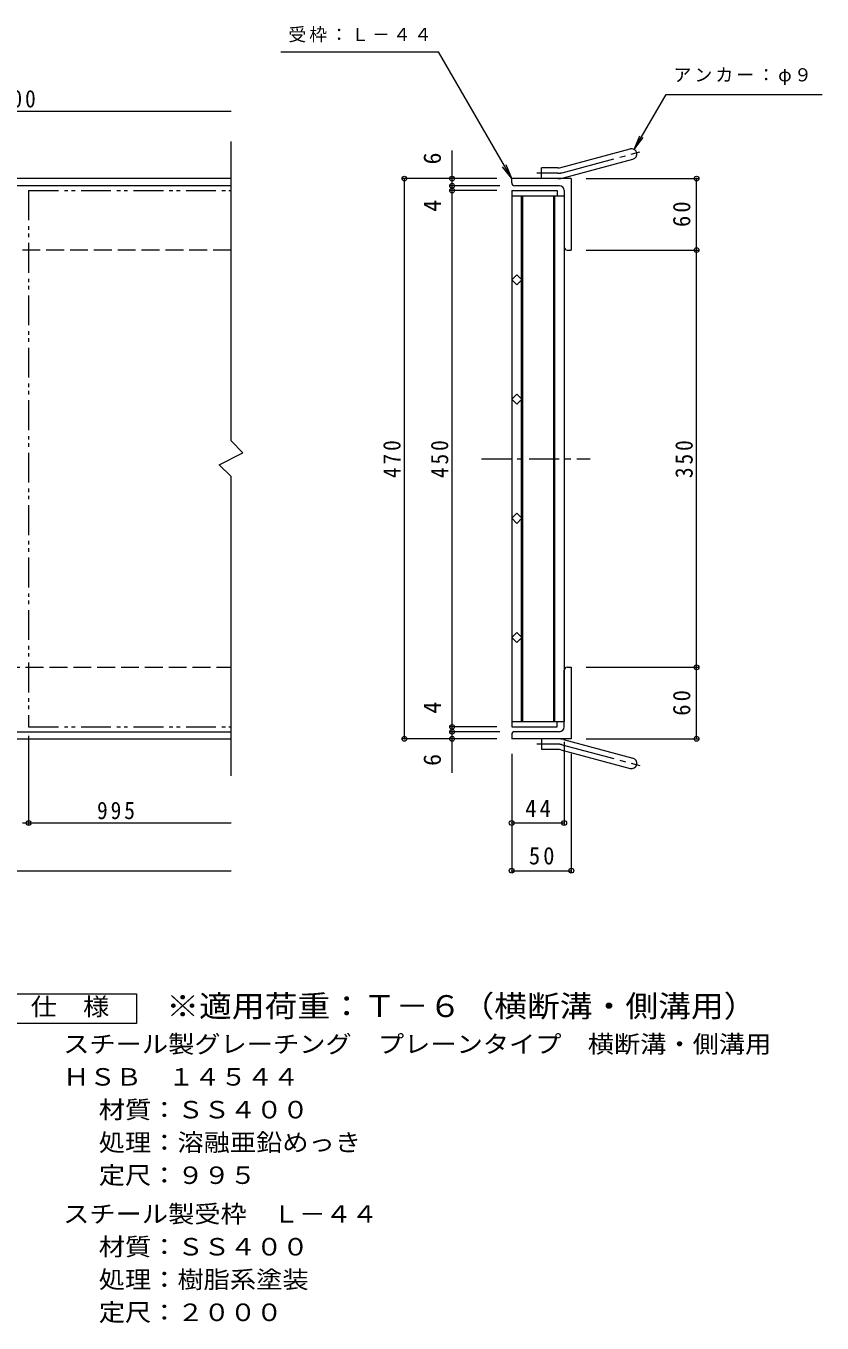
# Model space of a CAD drawing. Units: millimetres, scale not verified. Extents: x -853 to 860, y -687 to 587.
# Drawn here: x 193 to 860, y -557 to 532 of the extents above; entities that cross this region are included whole.
import ezdxf
from ezdxf.enums import TextEntityAlignment as Align

# ---------------------------------------------------------------- set-up
doc = ezdxf.new("R2010")
doc.units = ezdxf.units.MM
doc.header["$LTSCALE"] = 5
doc.header["$PDMODE"] = 32
doc.header["$PDSIZE"] = 4
for name, pattern in [('CHAIN1', [8, 5, -1, 1, -1]), ('CHAIN2', [12, 9, -1, 1, -1]), ('DASHED3', [4, 3, -1]), ('DOUBLE_CHAIN1', [8.8, 5, -1, 0.6, -0.6, 0.6, -1])]:
    doc.linetypes.add(name, pattern=pattern)
for name, color, linetype, lineweight in [('A-1_ピット', 2, 'Continuous', 9), ('A-2_蓋', 3, 'Continuous', 9), ('A-4_寸法', 7, 'Continuous', 9), ('F-4_F-4ﾚｲﾔ', 2, 'Continuous', 9)]:
    doc.layers.add(name, color=color, linetype=linetype, lineweight=lineweight)
doc.styles.add('ＭＳ ゴシック', font='')
doc.styles.get('ＭＳ ゴシック').set_extended_font_data('MS Gothic')

msp = doc.modelspace()

# ---------------------------------------------------------------- linework, layer by layer
at = {"layer": 'A-1_ピット'}
for p, q in [((641.145, 412.791), (699.336, 428.383)), ((643.474, 404.098), (701.665, 419.69)), ((364.629, 403.485), (-807.623, 403.485)), ((600, 399.985), (600, 403.484)), ((650, 403.484), (600, 403.484)), ((625, 403.484), (625, 412.485)), ((638.816, 412.485), (625, 412.485)), ((650, 403.484), (650, 343.485)), ((364.629, 397.484), (-807.623, 397.484)), ((640, 397.485), (602.5, 397.485)), ((644, 393.484), (644, 345.984)), ((646.5, 343.485), (650, 343.485)), ((644, -56.515), (644, -9.016)), ((646.5, -6.516), (650, -6.516)), ((650, -6.516), (650, -66.516)), ((-807.623, -60.515), (364.629, -60.515)), ((600, -63.016), (600, -66.516)), ((640, -60.516), (602.5, -60.516)), ((-807.623, -66.515), (364.629, -66.515)), ((650, -66.516), (600, -66.516)), ((625, -66.516), (625, -75.516)), ((638.816, -75.516), (625, -75.516)), ((641.145, -75.822), (699.336, -91.414)), ((643.474, -67.129), (701.665, -82.721))]:
    msp.add_line(p, q, dxfattribs=at)
at = {"layer": 'A-1_ピット', "linetype": 'CHAIN2'}
for p, q in [((642.309, 408.444), (707.476, 425.906)), ((638.815, 407.985), (621.195, 407.985)), ((638.815, -71.016), (621.195, -71.016)), ((642.309, -71.475), (707.476, -88.937))]:
    msp.add_line(p, q, dxfattribs=at)
at = {"layer": 'A-1_ピット', "linetype": 'DASHED3'}
for p, q in [((364.629, 343.484), (-807.623, 343.484)), ((-807.623, -6.516), (364.629, -6.516))]:
    msp.add_line(p, q, dxfattribs=at)
at = {"layer": 'A-1_ピット'}
for centre, radius, start, end in [((700.5, 424.037), 4.5, 285.00014, 104.99991), ((638.815, 421.484), 18, 270, 285), ((638.816, 421.484), 9, 270, 285.00002), ((602.5, 399.985), 2.5, 180, 270), ((640, 393.484), 4, 0, 90), ((646.5, 345.984), 2.5, 180, 270), ((646.5, -9.016), 2.5, 90, 180), ((602.5, -63.016), 2.5, 90, 180), ((640, -56.515), 4, 270, 0), ((638.815, -84.515), 18, 75, 90), ((638.816, -84.515), 9, 74.99998, 90), ((700.5, -87.068), 4.5, 255.00009, 74.99986)]:
    msp.add_arc(centre, radius, start, end, dxfattribs=at)
at = {"layer": 'A-1_ピット', "linetype": 'CHAIN2'}
for centre, start, end in [((638.815, 421.484), 270, 284.99995), ((638.815, -84.515), 75.00005, 90)]:
    msp.add_arc(centre, 13.5, start, end, dxfattribs=at)
at = {"layer": 'A-2_蓋'}
for p, q in [((364.629, 183.484), (364.629, 434.534)), ((600, 393.484), (638, 393.484)), ((600, 393.484), (600, -56.515)), ((638, 393.484), (638, 388.985)), ((600, 388.985), (644, 388.985)), ((608, 388.985), (608, 318.97)), ((609, 388.985), (609, -52.016)), ((635, 388.985), (635, -52.016)), ((636, 388.985), (636, -52.016)), ((644, 388.985), (644, -52.016)), ((608, 317.999), (608, 218.97)), ((608, 217.999), (608, 118.97)), ((364.629, -97.565), (364.629, 153.485)), ((608, 117.999), (608, 18.97)), ((608, 18), (608, -52.016)), ((600, -52.016), (644, -52.016)), ((638, -56.515), (638, -52.016)), ((600, -56.515), (638, -56.515))]:
    msp.add_line(p, q, dxfattribs=at)
at = {"layer": 'A-2_蓋', "linetype": 'DOUBLE_CHAIN1'}
for p, q in [((194.877, 393.484), (194.877, -56.515)), ((194.877, 393.484), (364.629, 393.484)), ((194.877, -56.515), (364.629, -56.515))]:
    msp.add_line(p, q, dxfattribs=at)
at = {"layer": 'A-2_蓋', "linetype": 'CHAIN1'}
msp.add_line((574.675, 168.484), (665.783, 168.484), dxfattribs=at)
at = {"layer": 'A-2_蓋'}
for points in [[(608.485, 318.485), (604.243, 314.242), (600, 318.485), (604.243, 322.727)], [(608.485, 218.485), (604.243, 214.242), (600, 218.485), (604.243, 222.728)], [(608.485, 118.485), (604.243, 114.242), (600, 118.485), (604.243, 122.727)], [(608.485, 18.485), (604.243, 22.727), (600, 18.485), (604.243, 14.242)]]:
    msp.add_lwpolyline(points, close=True, dxfattribs=at)
msp.add_lwpolyline([(364.629, 153.485), (354.629, 163.484), (374.629, 173.485), (364.629, 183.484)], dxfattribs=at)
at = {"layer": 'A-4_寸法'}
for p, q in [((406.262, 509.828), (538.603, 509.828)), ((600, 403.484), (538.603, 509.828)), ((-57.623, 459.947), (364.629, 459.947)), ((702.75, 427.933), (707.534, 439.482)), ((702.75, 427.933), (710.36, 437.85)), ((550, -95.002), (550, 426.947)), ((600, 403.484), (595.217, 415.033)), ((587.5, 403.484), (508.5, 403.484)), ((510, -66.516), (510, 403.484)), ((600, 403.484), (592.391, 413.401)), ((662.5, 403.484), (756.5, 403.484)), ((755, -66.516), (755, 403.484)), ((590, 397.485), (548.5, 397.485)), ((587.5, 393.484), (548.5, 393.484)), ((662.5, 343.485), (756.5, 343.485)), ((662.5, -6.516), (756.5, -6.516)), ((194.877, -64.015), (194.877, -138.616)), ((587.5, -56.515), (548.5, -56.515)), ((590, -60.516), (548.5, -60.516)), ((587.5, -66.516), (508.5, -66.516)), ((644, -69.015), (644, -138.616)), ((662.5, -66.516), (756.5, -66.516)), ((600, -79.016), (600, -178.617)), ((650, -79.016), (650, -178.617)), ((189.877, -137.116), (194.877, -137.116)), ((194.877, -137.116), (364.629, -137.116)), ((600, -137.116), (644, -137.116)), ((-807.623, -177.116), (364.629, -177.116)), ((600, -177.116), (650, -177.116))]:
    msp.add_line(p, q, dxfattribs=at)
msp.add_lwpolyline([(702.75, 427.933), (729.396, 474.084), (860.26, 474.084)], dxfattribs=at)
for p in [(510, 403.484), (550, 403.484), (755, 403.484), (550, 397.485), (550, 393.484), (755, 343.485), (755, -6.516), (510, -66.516), (550, -56.515), (550, -60.516), (550, -66.516), (755, -66.516), (194.877, -137.116), (600, -137.116), (644, -137.116), (600, -177.116), (650, -177.116)]:
    msp.add_point(p, dxfattribs=at)
at = {"layer": 'F-4_F-4ﾚｲﾔ'}
msp.add_lwpolyline([(172.793, -305.36), (172.793, -280.36), (285.293, -280.36), (285.293, -305.36)], close=True, dxfattribs=at)

# ---------------------------------------------------------------- texts
at = {"layer": 'A-4_寸法', "color": 2, "style": 'ＭＳ ゴシック'}
for s, p in [('6', (545, 415.38)), ('4', (545, 375.72)), ('4', (545, -45.295)), ('6', (545, -89.185))]:
    msp.add_text(s, height=14.66, rotation=90, dxfattribs=at).set_placement(p, align=Align.BOTTOM_LEFT)
at = {"layer": 'A-4_寸法', "char_height": 11, "attachment_point": 7, "style": 'ＭＳ ゴシック'}
for s, insert in [('\\T1.17;受枠：Ｌ－４４', (412.664, 517.684)), ('\\T1.17;アンカー：φ９', (735.663, 482.056))]:
    msp.add_mtext(s, dxfattribs=dict(at, insert=insert))
at = {"layer": 'A-4_寸法', "color": 2, "char_height": 14.66, "attachment_point": 7, "style": 'ＭＳ ゴシック'}
for s, insert in [('\\T1.27;\\W0.9;500', (169.094, 462.947)), ('\\T1.27;\\W0.9;995', (252.253, -134.116)), ('\\T1.27;\\W0.95;44', (611.375, -132.116)), ('\\T1.27;\\W0.95;50', (614.375, -172.117))]:
    msp.add_mtext(s, dxfattribs=dict(at, insert=insert))
at = {"layer": 'A-4_寸法', "color": 2, "char_height": 14.66, "attachment_point": 7, "rotation": 90, "style": 'ＭＳ ゴシック'}
for s, insert in [('\\T1.27;\\W0.95;60', (750, 362.86)), ('\\T1.27;\\W0.9;470', (507, 152.234)), ('\\T1.27;\\W0.9;450', (547, 152.234)), ('\\T1.27;\\W0.9;350', (752, 152.234)), ('\\T1.27;\\W0.95;60', (750, -47.141))]:
    msp.add_mtext(s, dxfattribs=dict(at, insert=insert))
at = {"layer": 'F-4_F-4ﾚｲﾔ', "style": 'ＭＳ ゴシック', "width": 1.1}
for s, p in [('仕\u3000様', (196.543, -302.861)), ('スチール製グレーチング\u3000プレーンタイプ\u3000横断溝・側溝用', (223.837, -334.32)), ('ＨＳＢ\u3000１４５４４', (223.837, -361.821)), ('材質：ＳＳ４００', (253.694, -389.32)), ('処理：溶融亜鉛めっき', (253.694, -416.821)), ('定尺：９９５', (253.694, -444.321)), ('スチール製受枠\u3000Ｌ－４４', (223.838, -476.821)), ('材質：ＳＳ４００', (253.694, -504.321)), ('処理：樹脂系塗装', (253.694, -531.821)), ('定尺：２０００', (253.694, -559.321))]:
    msp.add_text(s, height=14.66, dxfattribs=at).set_placement(p, align=Align.BOTTOM_LEFT)
at = {"layer": 'F-4_F-4ﾚｲﾔ', "color": 3, "style": 'ＭＳ ゴシック', "width": 1.1}
msp.add_text('※適用荷重：Ｔ－６（横断溝・側溝用）', height=18.33, dxfattribs=at).set_placement((310.293, -305.36), align=Align.BOTTOM_LEFT)

doc.saveas('drawing.dxf')
